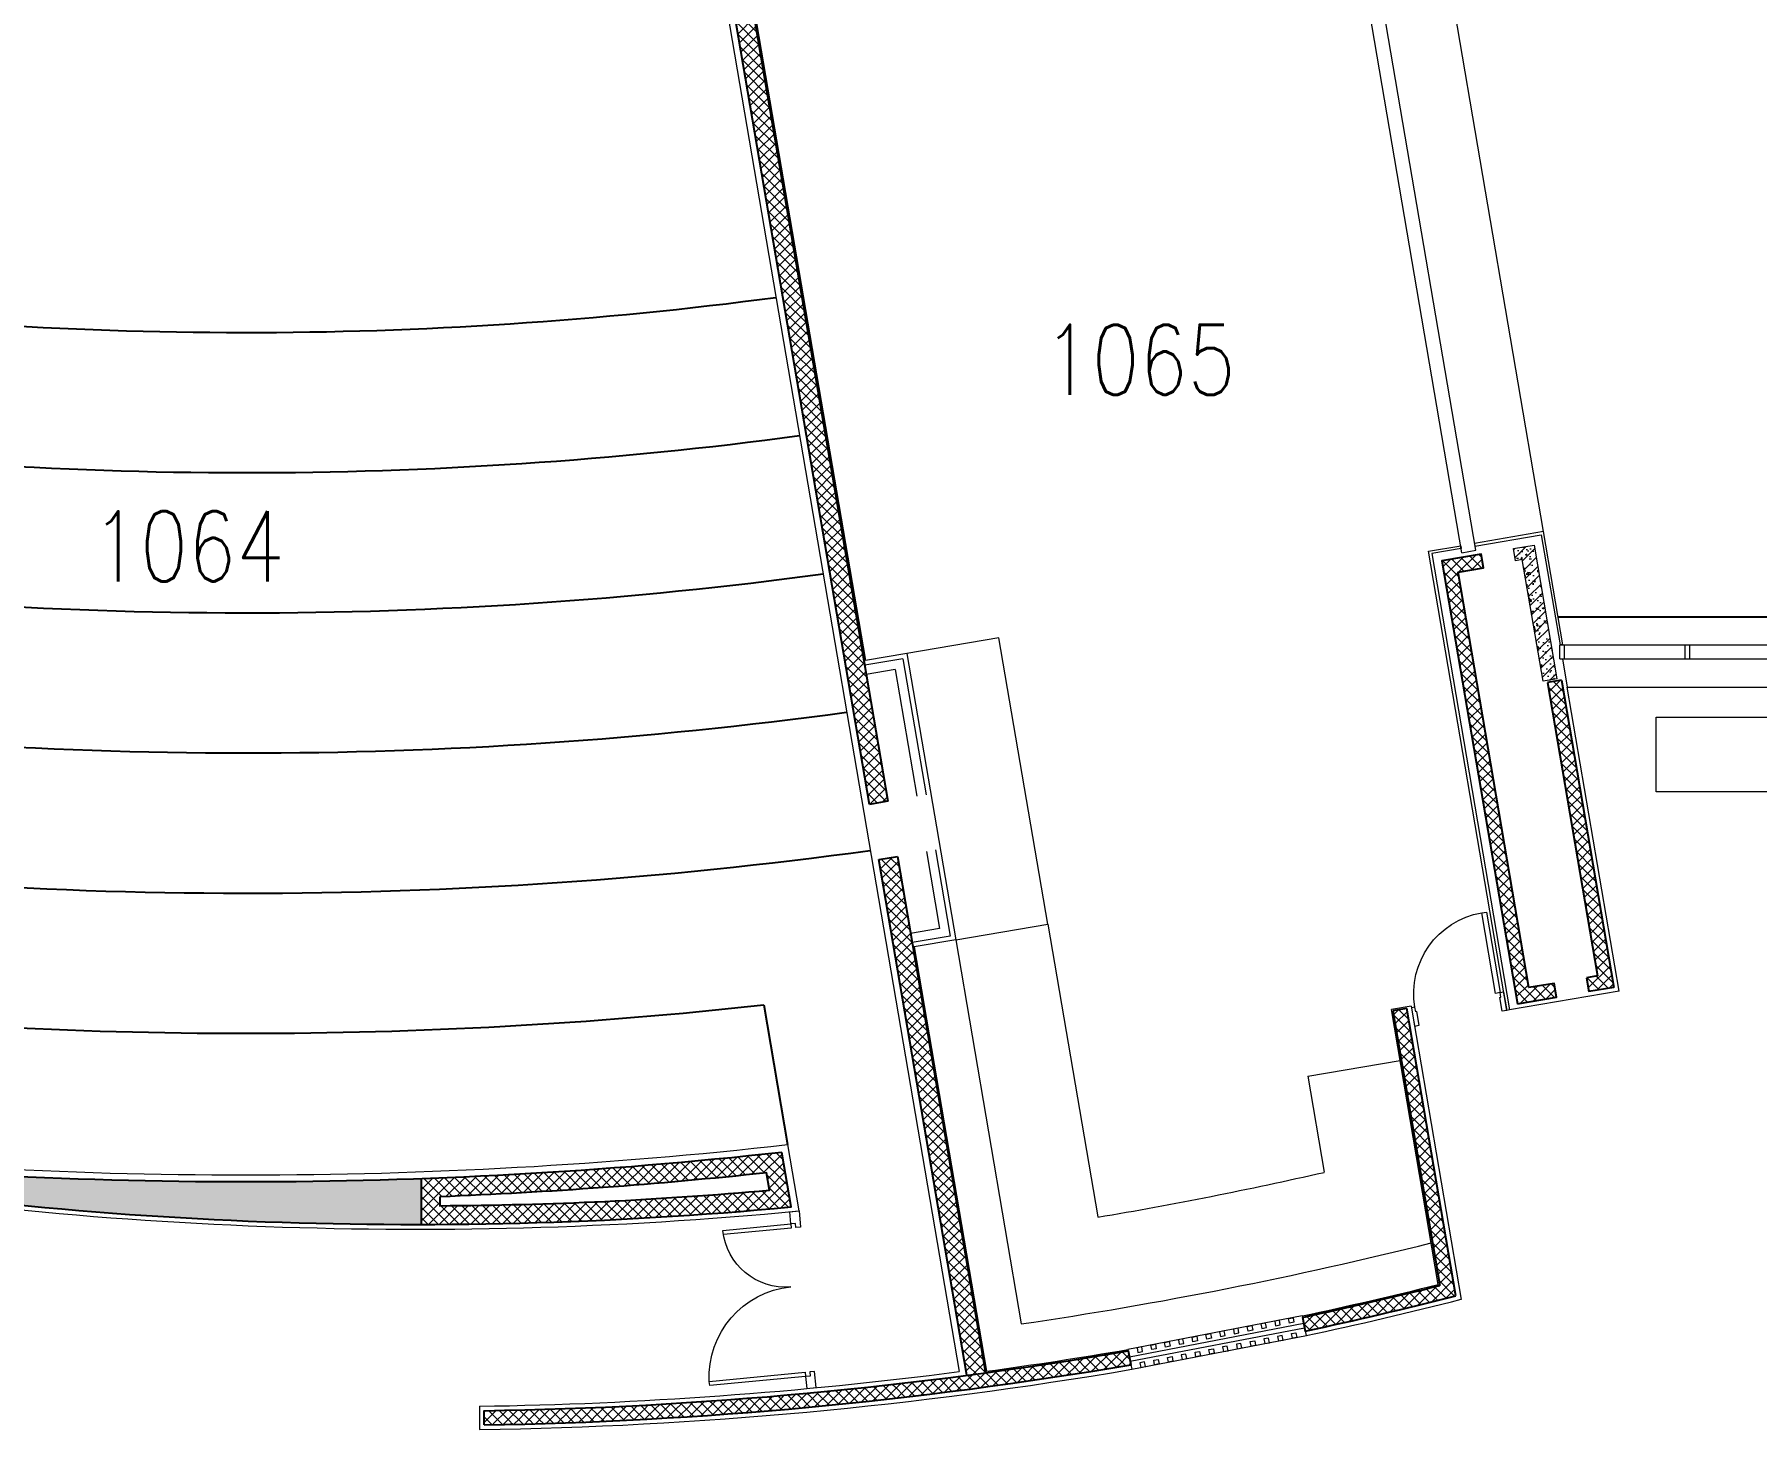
# Model space of a CAD drawing. Header units: inches. Extents: x 13084 to 220150, y 6494 to 167180.
# Drawn here: x 120853 to 139278, y 120235 to 135165 of the extents above; entities that cross this region are included whole.
import ezdxf
from ezdxf.enums import TextEntityAlignment as Align

# ---------------------------------------------------------------- set-up
doc = ezdxf.new("R2010")
doc.units = ezdxf.units.IN
doc.header["$MEASUREMENT"] = 0
for name, color, linetype, lineweight in [('Ground Floor$0$A-G23-M-Stairs-Concrete', 251, 'Continuous', 25), ('Ground Floor$0$A-G250-G-Walls-Low-Level', 8, 'Continuous', 15), ('Ground Floor$0$A-G250-G-Walls-Precast-Concrete', 7, 'Continuous', 15), ('Ground Floor$0$A-G250-M-Walls-Blockwork', 7, 'Continuous', 25), ('Ground Floor$0$A-G252-H-Internal-Walls', 251, 'Continuous', 9), ('Ground Floor$0$A-G262-H-Precast-Panel', 251, 'Continuous', 5), ('Ground Floor$0$A-G312-M-Wall-Cladding-Panel', 7, 'Continuous', 9), ('Ground Floor$0$A-G312-M-Wall-Finish-Plaster', 7, 'Continuous', 15), ('Ground Floor$0$A-G321-M-Window', 251, 'Continuous', 9), ('Ground Floor$0$A-G322-M-Door', 251, 'Continuous', 15), ('Ground Floor$0$A-G4-M-Furniture-and-Fittings', 251, 'Continuous', 9), ('Ground Floor$0$A-G4-M-Furniture-Built-In', 251, 'Continuous', 9), ('Ground Floor$0$Z-Z001-S-Room-Name-Identification-250', 7, 'Continuous', 15)]:
    doc.layers.add(name, color=color, linetype=linetype, lineweight=lineweight)
doc.styles.add('Ground Floor$0$Tag-RomanS', font='romans.shx', dxfattribs={"width": 0.8})
pattern_1 = [(45, (31615.24, 164129.57), (-56.1266, 56.1266), []), (135, (31615.24, 164129.57), (-56.1266, -56.1266), [])]

# ---------------------------------------------------------------- blocks, each defined once
blk = doc.blocks.new('Ground Floor$0$Door16-Classroom C4')
at = {"layer": 'Ground Floor$0$A-G322-M-Door', "elevation": 0}
for points in [[(88, 974), (38, 974), (38, 100), (88, 100)], [(50, 50), (38, 50), (38, 100), (0, 100), (0, -100), (50, -100)]]:
    blk.add_lwpolyline(points, close=True, dxfattribs=at)
at = {"layer": 'Ground Floor$0$A-G322-M-Door'}
blk.add_lwpolyline([(950, 50), (962, 50), (962, 100), (1000, 100), (1000, -100), (950, -100)], close=True, dxfattribs=at)
blk.add_arc((88, 100), 874, 360, 90, dxfattribs=at)
blk = doc.blocks.new('Ground Floor$0$d1a')
at = {"layer": 'Ground Floor$0$A-G322-M-Door'}
for points in [[(-1064, -130), (-1064, -175), (-34, -175), (-34, -130)], [(16, -175), (16, -130), (-34, -130), (-34, 0), (66, 0), (66, -175)]]:
    blk.add_lwpolyline(points, close=True, dxfattribs=at)
at = {"layer": 'Ground Floor$0$A-G322-M-Door', "elevation": 0}
blk.add_lwpolyline([(-764, -1770), (-34, -1770), (-34, -1725), (-764, -1725)], dxfattribs=at)
blk.add_lwpolyline([(16, -1725), (16, -1770), (-34, -1770), (-34, -1900), (66, -1900), (66, -1725)], close=True, dxfattribs=at)
at = {"layer": 'Ground Floor$0$A-G322-M-Door'}
for centre, radius, start, end in [((-95, -131, 0), 969, 179.9568, 180.0432), ((-94, -129), 971, 182.7211, 269.7038), ((-95, -1769, 0), 669, 90.3667, 180.0625)]:
    blk.add_arc(centre, radius, start, end, dxfattribs=at)
blk = doc.blocks.new('Ground Floor$0$tag-roomname')
at = {"lineweight": 18, "ltscale": 0.01, "style": 'Ground Floor$0$Tag-RomanS', "width": 0.8}
blk.add_attdef('ROOM_NO_2', text='', height=3, dxfattribs=at).set_placement((0, 1.612), align=Align.MIDDLE_CENTER)
at = {"linetype": 'ByBlock', "lineweight": 13, "ltscale": 0.01, "style": 'Ground Floor$0$Tag-RomanS', "width": 0.8, "flags": 1}
for tag, p in [('ROOM_NAME_1', (0, -2.288)), ('AREA', (0, -5.744))]:
    blk.add_attdef(tag, text='', height=2.8, dxfattribs=at).set_placement(p, align=Align.MIDDLE_CENTER)
blk = doc.blocks.new('Ground Floor$0$Built-in-Sofa1')
for p, q in [((-700, 4109), (285, 4277)), ((285, 4277), (820, 1144)), ((-700, 4109), (0, 0)), ((3069, 2651, 0), (4055, 2819, 0)), ((3069, 2651, 0), (3244, 1624))]:
    blk.add_line(p, q)
for centre, radius, start, end in [((-6480, 44298), 43770, 279.6026, 282.8332), ((3242, 1624), 2, 282.8332, 9.6734), ((-6480, 44298), 44770, 278.3217, 284.0475)]:
    blk.add_arc(centre, radius, start, end)

msp = doc.modelspace()

# ---------------------------------------------------------------- hatches: boundary and pattern name
at = {"layer": 'Ground Floor$0$A-G252-H-Internal-Walls'}
h = msp.add_hatch(dxfattribs=at)
h.set_pattern_fill('ANSI37', color=256, scale=25, style=0)
h.set_pattern_definition(pattern_1)
h.paths.add_polyline_path([(134729, 139296), (134261, 139217), (134317, 138887), (134465, 138912), (134434, 139094), (134902, 139174), (134692, 140406), (134224, 140326), (134023, 141505), (133897, 141505), (133897, 141655), (127276, 141655), (127289, 141579), (123365, 141579), (123365, 141430), (127315, 141430), (128150, 136530), (123365, 136530), (123365, 136380), (128175, 136380), (129787, 126925), (129984, 126959), (127505, 141505), (133871, 141505), (134101, 140153), (134569, 140233)])
h = msp.add_hatch(dxfattribs=at)
h.set_pattern_fill('ANSI37', color=256, scale=25, style=0)
h.set_pattern_definition(pattern_1)
h.paths.add_polyline_path([(136085, 129409), (136356, 129455), (136331, 129603), (135912, 129531), (136720, 124791), (137139, 124862), (137113, 125010), (136842, 124964)])
h = msp.add_hatch(dxfattribs=at)
h.set_pattern_fill('ANSI37', color=256, scale=25, style=0)
h.set_pattern_definition(pattern_1)
h.paths.add_polyline_path([(137190, 128253), (137042, 128228), (137577, 125089), (137459, 125069), (137484, 124921), (137750, 124967)])
h = msp.add_hatch(dxfattribs=at)
h.set_pattern_fill('ANSI37', color=256, scale=25, style=0)
h.set_pattern_definition([(45, (117276.68, 123034.98), (-56.1266, 56.1266), []), (135, (117276.68, 123034.98), (-56.1266, -56.1266), [])])
edge = h.paths.add_edge_path()
edge.add_arc((124947, 165547), 45116, 277.7443, 279.7071)
edge.add_line((132554, 121077), (132583, 120930))
edge.add_arc((124930, 165656), 45377, 270.9287, 279.7094, ccw=False)
edge.add_line((125665, 120286), (125665, 120436))
edge.add_arc((124929, 165674), 45245, 270.9326, 277.4922)
edge.add_line((130828, 120816), (129888, 126334))
edge.add_line((129888, 126334), (130085, 126367))
edge.add_line((130085, 126367), (131027, 120842))
h = msp.add_hatch(dxfattribs=at)
h.set_pattern_fill('ANSI37', color=256, scale=25, style=0)
h.set_pattern_definition(pattern_1)
h.paths.add_polyline_path([(135536, 124741), (135388, 124716), (135889, 121777, -0.008335), (134420, 121436), (134448, 121289, 0.009119), (136061, 121666)])
h = msp.add_hatch(dxfattribs=at)
h.set_pattern_fill('AR-CONC', color=256, scale=1.5, angle=90, style=0)
h.set_pattern_definition([(140, (31615.24, 164129.57), (23.90863, 273.277), [28.575, -314.325]), (85, (31615.24, 164129.57), (-286.585, -52.86424), [22.86, -251.46]), (190.451, (31617.23, 164152.34), (-262.675, 220.41375), [24.285, -267.135]), (136.1842, (31539.04, 164129.57), (63.0635, 406.6186), [42.8625, -471.4875]), (186.6356, (31544.3, 164163.45), (-371.1383, 356.1064), [36.4275, -400.7025]), (81.184, (31539.04, 164129.57), (-371.1377, 356.1069), [34.29, -377.19]), (111, (31558.09, 164167.67), (153.3983, 227.4223), [28.575, -314.325]), (56, (31558.1, 164167.67), (-276.28195, 92.70304), [22.86, -251.46]), (161.4514, (31570.87, 164186.62), (-122.8843, 320.12474), [24.285, -267.135]), (127.5, (31615.24, 164129.57), (-126.83256, 4.632905), [0, -248.412, 0, -255.27, 0, -252.4125]), (97.5, (31615.24, 164129.57), (-150.27086, 100.2295), [0, -145.542, 0, -242.697, 0, -96.2025]), (57.5, (31615.24, 164044.61), (8.59312, 203.38589), [0, -95.25, 0, -297.18, 0, -394.335]), (47.5, (31615.24, 164006.5), (-38.13974, 222.19377), [0, -123.825, 0, -197.358, 0, -280.035])])
h.paths.add_polyline_path([(124990, 122918, -0.036613), (117381, 123201), (117363, 123096, 0.044319), (124990, 122430)])
h = msp.add_hatch(dxfattribs=at)
h.set_pattern_fill('ANSI37', color=256, scale=25, style=0)
h.set_pattern_definition(pattern_1)
h.paths.add_polyline_path([(128849, 123201, -0.018588), (124990, 122918), (124990, 122430, 0.022909), (128949, 122617)])
h.paths.add_polyline_path([(128684, 122982), (128716, 122796, -0.020493), (125190, 122630), (125190, 122726, 0.016762)], flags=16)
at = {"layer": 'Ground Floor$0$A-G262-H-Precast-Panel'}
h = msp.add_hatch(dxfattribs=at)
h.set_pattern_fill('ANSI31', color=256, scale=25, style=0)
h.set_pattern_definition([(45, (31615.24, 164129.57), (-56.1266, 56.1266), [])])
edge = h.paths.add_edge_path()
edge.add_line((136698, 129533), (136676, 129662))
edge.add_line((136676, 129662), (136898, 129699))
edge.add_line((136898, 129699), (137142, 128271))
edge.add_line((137142, 128271), (136995, 128243))
edge.add_line((136995, 128243), (136771, 129546))
edge.add_line((136771, 129546), (136698, 129533))
h = msp.add_hatch(dxfattribs=at)
h.set_pattern_fill('AR-CONC', color=256, style=0)
h.set_pattern_definition([(50, (31615.24, 164129.57), (182.18467, -15.93909), [19.05, -209.55]), (355, (31615.24, 164129.57), (-35.24283, 191.05664), [15.24, -167.64]), (100.451, (31630.42, 164128.24), (146.9425, 175.1167), [16.19, -178.09]), (46.1842, (31615.24, 164180.37), (271.07904, -42.04233), [28.575, -314.325]), (96.6356, (31637.83, 164176.87), (237.40423, 247.42556), [24.285, -267.135]), (351.184, (31615.24, 164180.37), (237.4046, 247.4251), [22.86, -251.46]), (21, (31640.64, 164167.67), (151.61488, -102.26552), [19.05, -209.55]), (326, (31640.64, 164167.67), (61.80203, 184.18797), [15.24, -167.64]), (71.4514, (31653.27, 164159.15), (213.4165, 81.92286), [16.19, -178.09]), (37.5, (31615.24, 164129.57), (3.088603, 84.55504), [0, -165.608, 0, -170.18, 0, -168.275]), (7.5, (31615.24, 164129.57), (66.81966, 100.180575), [0, -97.028, 0, -161.798, 0, -64.135]), (327.5, (31558.6, 164129.57), (135.590595, -5.728744), [0, -63.5, 0, -198.12, 0, -262.89]), (317.5, (31533.2, 164129.57), (148.12918, 25.42649), [0, -82.55, 0, -131.572, 0, -186.69])])
edge = h.paths.add_edge_path()
edge.add_line((136698, 129533), (136676, 129662))
edge.add_line((136676, 129662), (136898, 129699))
edge.add_line((136898, 129699), (137142, 128271))
edge.add_line((137142, 128271), (136995, 128243))
edge.add_line((136995, 128243), (136771, 129546))
edge.add_line((136771, 129546), (136698, 129533))

# ---------------------------------------------------------------- linework, layer by layer
at = {"layer": 'Ground Floor$0$A-G23-M-Stairs-Concrete'}
for p, q in [((137155, 128931), (144158, 128931)), ((128656, 124780, 0), (128911, 123284, 0))]:
    msp.add_line(p, q, dxfattribs=at)
for radius, start, end in [(42971, 262.3406, 277.5834), (44471, 262.2726, 277.6539), (45971, 262.2091, 277.7198), (47471, 262.1496, 277.7816), (48971, 262.0938, 277.8395), (50471, 263.6969, 276.3031)]:
    msp.add_arc((123115, 174946, 0), radius, start, end, dxfattribs=at)
at = {"layer": 'Ground Floor$0$A-G250-G-Walls-Low-Level'}
for p, q in [((137000, 129844), (135932, 136109)), ((137253, 128181), (144062, 128181)), ((134417, 121451, 0), (132551, 121092, 0)), ((132592, 120880, 0), (134464, 121241, 0))]:
    msp.add_line(p, q, dxfattribs=at)
at = {"layer": 'Ground Floor$0$A-G250-G-Walls-Low-Level', "elevation": 0}
for points in [[(134270, 121423), (134319, 121432), (134328, 121383), (134279, 121374)], [(133386, 121252), (133435, 121262), (133445, 121213), (133396, 121203)], [(133582, 121290), (133533, 121281), (133543, 121232), (133592, 121241)], [(133730, 121319), (133681, 121309), (133690, 121260), (133739, 121269)], [(133828, 121338), (133877, 121347), (133887, 121298), (133837, 121288)], [(134024, 121375), (133975, 121366), (133985, 121317), (134034, 121326)], [(134172, 121404), (134123, 121394), (134132, 121345), (134181, 121355)], [(134203, 121242), (134154, 121232), (134163, 121183), (134212, 121193)], [(134301, 121261), (134350, 121270), (134360, 121221), (134311, 121212)], [(132699, 121120), (132650, 121110), (132659, 121061), (132708, 121071)], [(132797, 121139), (132846, 121148), (132855, 121099), (132806, 121090)], [(132944, 121167), (132993, 121177), (133003, 121128), (132954, 121118)], [(133141, 121205), (133092, 121196), (133101, 121147), (133150, 121156)], [(133239, 121224), (133288, 121233), (133297, 121184), (133248, 121175)], [(133270, 121062), (133319, 121071), (133329, 121022), (133279, 121013)], [(133417, 121090), (133466, 121100), (133476, 121051), (133427, 121041)], [(133614, 121128), (133565, 121119), (133574, 121070), (133623, 121079)], [(133761, 121157), (133712, 121147), (133721, 121098), (133770, 121108)], [(133859, 121176), (133908, 121185), (133918, 121136), (133869, 121126)], [(134056, 121213), (134006, 121204), (134016, 121155), (134065, 121164)], [(132730, 120958), (132681, 120948), (132690, 120899), (132739, 120909)], [(132828, 120977), (132877, 120986), (132887, 120937), (132838, 120928)], [(132975, 121005), (133025, 121015), (133034, 120966), (132985, 120956)], [(133172, 121043), (133123, 121034), (133132, 120985), (133181, 120994)]]:
    msp.add_lwpolyline(points, close=True, dxfattribs=at)
at = {"layer": 'Ground Floor$0$A-G250-G-Walls-Precast-Concrete', "elevation": 0}
msp.add_lwpolyline([(136698, 129533), (136676, 129662), (136898, 129699), (137142, 128269), (136995, 128243), (136771, 129546), (136698, 129533)], dxfattribs=at)
at = {"layer": 'Ground Floor$0$A-G250-M-Walls-Blockwork'}
for p, q in [((129787, 126925, 0), (127276, 141655, 0)), ((127479, 141655, 0), (129984, 126959, 0)), ((137190, 128253, 0), (137042, 128228, 0)), ((137190, 128253, 0), (137750, 124967, 0)), ((137042, 128228, 0), (137577, 125089, 0)), ((129984, 126959, 0), (129787, 126925, 0)), ((129888, 126334, 0), (130085, 126367, 0)), ((130828, 120816, 0), (129888, 126334, 0)), ((130085, 126367, 0), (131027, 120842, 0)), ((137577, 125089, 0), (137459, 125069)), ((137459, 125069), (137484, 124921)), ((137750, 124967, 0), (137484, 124921, 0)), ((135536, 124741), (135388, 124716)), ((136061, 121666, 0), (135536, 124741, 0)), ((135388, 124716), (135889, 121777, 0)), ((134417, 121451, 0), (134417, 121451, 0)), ((134420, 121436, 0), (134448, 121289, 0)), ((132554, 121077, 0), (132583, 120930, 0)), ((125665, 120286, 0), (125665, 120437, 0))]:
    msp.add_line(p, q, dxfattribs=at)
msp.add_lwpolyline([(136720, 124791), (137139, 124862), (137113, 125010), (136842, 124964), (136085, 129409), (136356, 129455), (136331, 129603), (135912, 129531), (136720, 124791)], dxfattribs=at)
at = {"layer": 'Ground Floor$0$A-G250-M-Walls-Blockwork', "elevation": 0}
for points in [[(128849, 123201, -0.055239), (117381, 123201), (117363, 123096, 0.067296), (128949, 122617)], [(125190, 122726), (125190, 122630, 0.020493), (128716, 122796), (128684, 122982, -0.016762)]]:
    msp.add_lwpolyline(points, format="xyb", close=True, dxfattribs=at)
for points in [[(124990, 122918), (124990, 122430)], [(125190, 122430), (125190, 122430)]]:
    msp.add_lwpolyline(points, dxfattribs=at)
at = {"layer": 'Ground Floor$0$A-G250-M-Walls-Blockwork'}
for centre, radius, start, end in [((124929, 165674, 0), 45245, 282.1091, 284.0194), ((124929, 165674, 0), 45395, 282.1052, 284.1949), ((124947, 165547, 0), 45116, 270.9119, 279.7071), ((124930, 165656, 0), 45377, 270.9287, 279.7094)]:
    msp.add_arc(centre, radius, start, end, dxfattribs=at)
at = {"layer": 'Ground Floor$0$A-G312-M-Wall-Cladding-Panel'}
for p, q in [((135768, 129634, 0), (136113, 129692, 0)), ((137206, 128631), (137176, 128631))]:
    msp.add_line(p, q, dxfattribs=at)
msp.add_lwpolyline([(137206, 128631), (137000, 129844), (136260, 129718), (136265, 129688), (136975, 129809), (137176, 128631)], dxfattribs=at)
at = {"layer": 'Ground Floor$0$A-G312-M-Wall-Cladding-Panel', "elevation": 0}
msp.add_lwpolyline([(136605, 124721), (135768, 129634), (136113, 129692), (136118, 129663), (135802, 129609), (136634, 124726), (136605, 124721)], dxfattribs=at)
at = {"layer": 'Ground Floor$0$A-G312-M-Wall-Finish-Plaster'}
for p, q in [((127523, 141490), (129743, 128465, 0)), ((128112, 136305, 0), (130746, 120855, 0)), ((130145, 128483, 0), (129736, 128414, 0)), ((130186, 128541, 0), (129743, 128465, 0)), ((130145, 128483, 0), (130393, 127029, 0)), ((130186, 128541, 0), (130709, 125475, 0)), ((137202, 128481, 0), (137253, 128181, 0)), ((130063, 128368, 0), (129753, 128315, 0)), ((130063, 128368, 0), (130295, 127012, 0)), ((137808, 124926), (137253, 128181)), ((130396, 126420, 0), (130536, 125597, 0)), ((130494, 126437, 0), (130651, 125516, 0)), ((130536, 125597, 0), (130225, 125544, 0)), ((130651, 125516, 0), (130242, 125446, 0)), ((130709, 125475, 0), (130265, 125399, 0)), ((130265, 125399, 0), (131039, 120859, 0)), ((137808, 124926), (136634, 124726, 0)), ((135583, 124765, 0), (135371, 124729, 0)), ((135583, 124765, 0), (136118, 121628, 0)), ((135872, 121788, 0), (135371, 124729, 0)), ((128911, 123284, 0), (129032, 122574, 0)), ((134417, 121451, 0), (134420, 121436, 0)), ((134448, 121289, 0), (134458, 121240, 0)), ((132551, 121092, 0), (132554, 121077, 0)), ((132583, 120930, 0), (132592, 120880, 0)), ((125615, 120485, 0), (125615, 120235, 0))]:
    msp.add_line(p, q, dxfattribs=at)
for centre, radius, start, end in [((123115, 174946, 0), 51986, 263.5986, 276.4014), ((124929, 165702, 0), 43323, 259.8313, 275.4344), ((124929, 165674, 0), 45230, 282.1114, 284.0018), ((125013, 165331, 0), 45091, 282.0912, 284.2574), ((124929, 165674, 0), 45230, 277.764, 279.7025), ((124929, 165674, 0), 45445, 270.8655, 279.7082), ((124929, 165674, 0), 45195, 270.8702, 277.3947)]:
    msp.add_arc(centre, radius, start, end, dxfattribs=at)
at = {"layer": 'Ground Floor$0$A-G321-M-Window'}
for p, q in [((136125, 129618, 0), (135032, 136031, 0)), ((136273, 129644, 0), (135180, 136057, 0)), ((136125, 129618, 0), (136273, 129644, 0)), ((137173, 128631), (144141, 128631)), ((137173, 128481, 0), (137173, 128631, 0)), ((137223, 128481, 0), (137223, 128631, 0)), ((138513, 128481), (138513, 128631)), ((138563, 128481), (138563, 128631)), ((137173, 128481), (144141, 128481)), ((134433, 121370, 0), (132568, 121011, 0)), ((134442, 121321, 0), (132577, 120962, 0))]:
    msp.add_line(p, q, dxfattribs=at)
at = {"layer": 'Ground Floor$0$A-G4-M-Furniture-and-Fittings'}
msp.add_lwpolyline([(143203, 127058), (138203, 127058), (138203, 127858), (143203, 127858)], close=True, dxfattribs=at)
at = {"layer": 'Ground Floor$0$A-G4-M-Furniture-Built-In'}
for p, q in [((131172, 128708, 0), (130186, 128541, 0)), ((131695, 125643, 0), (131172, 128708, 0))]:
    msp.add_line(p, q, dxfattribs=at)

# ---------------------------------------------------------------- block references
at = {"layer": 'Ground Floor$0$A-G322-M-Door', "ltscale": 0.02, "xscale": -1, "rotation": 9.6733480177494}
msp.add_blockref('Ground Floor$0$Door16-Classroom C4', (136588, 124819, 0), dxfattribs=at)
at = {"layer": 'Ground Floor$0$A-G322-M-Door', "xscale": -1, "rotation": 185.4930608561444}
msp.add_blockref('Ground Floor$0$d1a', (129149, 120677, 0), dxfattribs=at)
at = {"layer": 'Ground Floor$0$A-G4-M-Furniture-Built-In'}
msp.add_blockref('Ground Floor$0$Built-in-Sofa1', (131409, 121366, 0), dxfattribs=at)
at = {"layer": 'Ground Floor$0$Z-Z001-S-Room-Name-Identification-250'}
ref = msp.add_blockref('Ground Floor$0$tag-roomname', (132677, 131280), dxfattribs=dict(at, xscale=250, yscale=250, zscale=250))
ref.add_attrib('ROOM_NO_2', '1065', dxfattribs={"layer": '0', "lineweight": 18, "ltscale": 0.01, "height": 750, "style": 'Ground Floor$0$Tag-RomanS', "width": 0.8}).set_placement((132677, 131683), align=Align.MIDDLE_CENTER)
ref = msp.add_blockref('Ground Floor$0$tag-roomname', (122496, 129284), dxfattribs=dict(at, xscale=250, yscale=250, zscale=250))
ref.add_attrib('ROOM_NO_2', '1064', dxfattribs={"layer": '0', "lineweight": 18, "ltscale": 0.01, "height": 750, "style": 'Ground Floor$0$Tag-RomanS', "width": 0.8}).set_placement((122496, 129687), align=Align.MIDDLE_CENTER)

doc.saveas('drawing.dxf')
